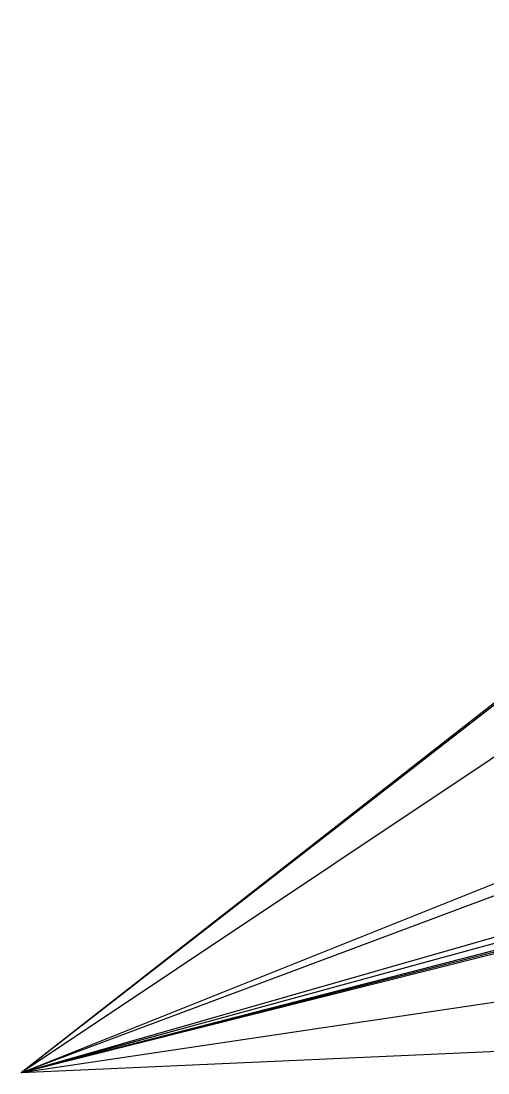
# Model space of a CAD drawing. Extents: x 517381295 to 519272522, y 3499086963 to 3500603577.
# Drawn here: x 518280693 to 518350833, y 3500176388 to 3500334236 of the extents above; entities that cross this region are included whole.
import ezdxf

# ---------------------------------------------------------------- set-up
doc = ezdxf.new("R2010")
doc.units = 0
doc.header["$LTSCALE"] = 1000
doc.header["$MEASUREMENT"] = 0
doc.layers.add('修改圈注', color=2, linetype='CONTINUOUS', plot=False)

msp = doc.modelspace()

# ---------------------------------------------------------------- linework, layer by layer
at = {"layer": '修改圈注', "color": 1}
for points in [[(518483901.4, 3500334236.2), (518280692.6, 3500176387.8)], [(518473067.9, 3500326605.2), (518280692.6, 3500176387.8)], [(518468434.2, 3500301533.8), (518280692.6, 3500176387.8)], [(518544631.4, 3500275062.4), (518280692.6, 3500176387.8)], [(518441619.5, 3500222411.7), (518280692.6, 3500176387.8), (518461704.8, 3500248743.1)], [(518513863.5, 3500236607.9), (518280692.6, 3500176387.8)], [(518512839.6, 3500235513.6), (518280692.6, 3500176387.8)], [(518429065.2, 3500216943.6), (518280692.6, 3500176387.8)], [(518430876.1, 3500214129.5), (518280692.6, 3500176387.8)], [(518491591.5, 3500207754.4), (518280692.6, 3500176387.8)], [(518455239.1, 3500184203.5), (518280692.6, 3500176387.8)]]:
    msp.add_lwpolyline(points, dxfattribs=at)

doc.saveas('drawing.dxf')
